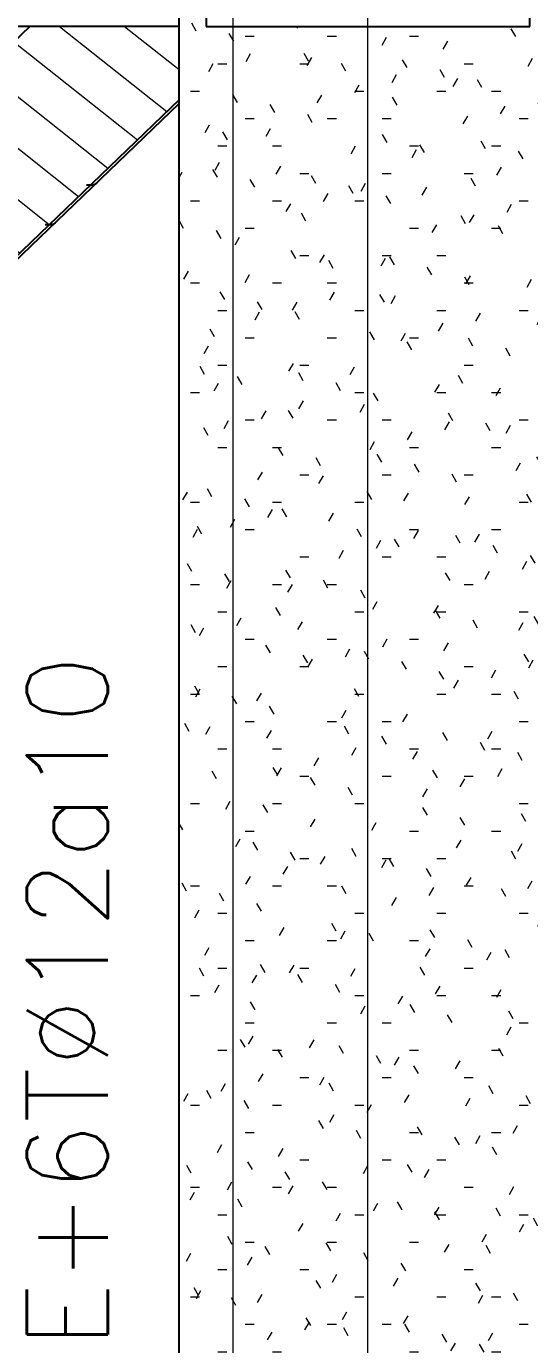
# Model space of a CAD drawing. Extents: x -9282 to 18119, y -11629 to 17404.
# Drawn here: x 1643.3 to 1736.6, y 3228.1 to 3472.5 of the extents above; entities that cross this region are included whole.
import ezdxf

# ---------------------------------------------------------------- set-up
doc = ezdxf.new("R2010")
doc.units = 0
doc.header["$LTSCALE"] = 30
doc.header["$MEASUREMENT"] = 0
doc.linetypes.add('EJEH$0$RLE-PROYECCION', pattern=[0.71438, 0.47625, -0.23813])
doc.layers.get('0').update_dxf_attribs({"linetype": 'CONTINUOUS'})
doc.layers.add('EJEH$0$RLA-ACHURADO', color=30, linetype='EJEH$0$RLE-PROYECCION', lineweight=15, transparency=0.7)
doc.layers.add('EJEH$0$RLA-CONTORNO', color=30, linetype='CONTINUOUS', lineweight=25)
doc.layers.add('EJEH$0$RLA-EJES', color=1, linetype='CONTINUOUS', lineweight=9)
doc.layers.add('EJEH$0$RLA-TEXTOS-FE', color=9, linetype='CONTINUOUS')
doc.styles.add('EJEH$0$RomanS', font='romans.shx', dxfattribs={"height": 11.25})

# ---------------------------------------------------------------- blocks, each defined once
blk = doc.blocks.new('EJEH$0$FP_5-EJE H')
at = {"layer": 'EJEH$0$RLA-CONTORNO'}
blk.add_line((-1239.8, 1101.98), (-1239.81, 1101.97), dxfattribs=at)
blk = doc.blocks.new('EJEH$0$FP_6-EJE H')
at = {"layer": 'EJEH$0$RLA-CONTORNO'}
blk.add_line((-1239.81, 1064.29), (-1239.8, 1064.3), dxfattribs=at)
blk = doc.blocks.new('EJEH')
at = {"layer": 'EJEH$0$RLA-ACHURADO'}
h = blk.add_hatch(dxfattribs=at)
h.set_pattern_fill('SAND - DENSE', color=256, style=0, pattern_type=2)
h.set_pattern_definition([(0, (-439.582, -2117.392), (20.32, 5.08), [1.676, -13.564, 1.676, -13.564, -81.28]), (0, (-439.582, -2117.392), (20.32, 5.08), [-30.48, 1.676, -28.804, 1.676, -13.564, -35.56]), (0, (-439.582, -2117.392), (20.32, 5.08), [-76.2, 1.676, -8.484, 1.676, -23.724]), (120, (-431.962, -2114.852), (-14.559409, 15.057636), [1.676, -13.564, 1.676, -13.564, -81.28]), (120, (-431.962, -2114.852), (-14.559409, 15.057636), [-30.48, 1.676, -28.804, 1.676, -13.564, -35.56]), (120, (-431.962, -2114.852), (-14.559409, 15.057636), [-76.2, 1.676, -8.484, 1.676, -23.724]), (240, (-429.422, -2104.692), (-5.760591, -20.137636), [1.676, -13.564, 1.676, -13.564, -81.28]), (240, (-429.422, -2104.692), (-5.760591, -20.137636), [-30.48, 1.676, -28.804, 1.676, -13.564, -35.56]), (240, (-429.422, -2104.692), (-5.760591, -20.137636), [-76.2, 1.676, -8.484, 1.676, -23.724])])
h.paths.add_polyline_path([(-1169.82, 787), (-1169.82, 1168), (-1174.8, 1168), (-1174.8, 1103), (-1234.8, 1103), (-1234.8, 1168), (-1239.82, 1168), (-1239.82, 787)], flags=0)
h = blk.add_hatch(dxfattribs=at)
h.set_pattern_fill('RLE-ELEMENTOS METALICOS', color=256, angle=6.623, style=0, pattern_type=2)
h.set_pattern_definition([(141.623, (-89.674, -1990.712), (-4.656249, -5.87957), [])])
h.paths.add_polyline_path([(-1555.01, 786.89), (-1239.8, 1089.4), (-1239.82, 1103), (-1267.5, 1103), (-1596.27, 787), (-1571.91, 787)])
at = {"layer": 'EJEH$0$RLA-CONTORNO'}
for p, q in [((-1239.82, 787), (-1239.82, 1168)), ((-1234.8, 1168), (-1234.8, 1103)), ((-1174.8, 1103), (-1174.8, 1168)), ((-1267.5, 1103), (-1596.27, 787)), ((-1239.82, 1103), (-1586.82, 1103)), ((-1234.8, 1103), (-1174.8, 1103)), ((-1239.8, 1065.55), (-1239.8, 1100.72)), ((-1239.8, 1089.4), (-1554.42, 787)), ((-1553.7, 787), (-1239.8, 1088.71)), ((-1251.59, 1078.07), (-1251.6, 1078.06)), ((-1256.98, 1073.55), (-1257.01, 1073.55)), ((-1256.94, 1073.55), (-1256.98, 1073.55)), ((-1256.9, 1073.55), (-1256.94, 1073.55)), ((-1256.87, 1073.55), (-1256.9, 1073.55)), ((-1256.83, 1073.54), (-1256.87, 1073.55)), ((-1256.8, 1073.54), (-1256.83, 1073.54)), ((-1256.76, 1073.54), (-1256.8, 1073.54)), ((-1256.73, 1073.54), (-1256.76, 1073.54)), ((-1256.69, 1073.54), (-1256.73, 1073.54)), ((-1256.66, 1073.54), (-1256.69, 1073.54)), ((-1256.62, 1073.54), (-1256.66, 1073.54)), ((-1256.59, 1073.53), (-1256.62, 1073.54)), ((-1256.55, 1073.53), (-1256.59, 1073.53)), ((-1256.52, 1073.53), (-1256.55, 1073.53)), ((-1256.48, 1073.53), (-1256.52, 1073.53)), ((-1256.45, 1073.53), (-1256.48, 1073.53)), ((-1256.41, 1073.53), (-1256.45, 1073.53)), ((-1256.38, 1073.53), (-1256.41, 1073.53)), ((-1256.35, 1073.53), (-1256.38, 1073.53)), ((-1256.31, 1073.53), (-1256.35, 1073.53)), ((-1256.28, 1073.53), (-1256.31, 1073.53)), ((-1256.25, 1073.53), (-1256.28, 1073.53)), ((-1256.21, 1073.54), (-1256.25, 1073.53)), ((-1256.18, 1073.54), (-1256.21, 1073.54)), ((-1256.15, 1073.54), (-1256.18, 1073.54)), ((-1256.11, 1073.54), (-1256.15, 1073.54)), ((-1256.08, 1073.54), (-1256.11, 1073.54)), ((-1256.05, 1073.54), (-1256.08, 1073.54)), ((-1256.02, 1073.55), (-1256.05, 1073.54)), ((-1255.99, 1073.55), (-1256.02, 1073.55)), ((-1255.96, 1073.55), (-1255.99, 1073.55)), ((-1255.93, 1073.56), (-1255.96, 1073.55)), ((-1255.9, 1073.56), (-1255.93, 1073.56)), ((-1255.87, 1073.57), (-1255.9, 1073.56)), ((-1255.84, 1073.57), (-1255.87, 1073.57)), ((-1255.81, 1073.57), (-1255.84, 1073.57)), ((-1255.78, 1073.58), (-1255.81, 1073.57)), ((-1255.75, 1073.59), (-1255.78, 1073.58)), ((-1255.72, 1073.59), (-1255.75, 1073.59)), ((-1255.69, 1073.6), (-1255.72, 1073.59)), ((-1255.67, 1073.6), (-1255.69, 1073.6)), ((-1255.64, 1073.61), (-1255.67, 1073.6)), ((-1255.61, 1073.62), (-1255.64, 1073.61)), ((-1255.59, 1073.63), (-1255.61, 1073.62)), ((-1255.56, 1073.64), (-1255.59, 1073.63)), ((-1255.53, 1073.64), (-1255.56, 1073.64)), ((-1255.51, 1073.65), (-1255.53, 1073.64)), ((-1255.48, 1073.66), (-1255.51, 1073.65)), ((-1255.46, 1073.67), (-1255.48, 1073.66)), ((-1255.44, 1073.68), (-1255.46, 1073.67)), ((-1255.41, 1073.7), (-1255.44, 1073.68)), ((-1255.39, 1073.71), (-1255.41, 1073.7)), ((-1255.37, 1073.72), (-1255.39, 1073.71)), ((-1255.34, 1073.73), (-1255.37, 1073.72)), ((-1255.32, 1073.74), (-1255.34, 1073.73)), ((-1255.3, 1073.76), (-1255.32, 1073.74)), ((-1255.28, 1073.77), (-1255.3, 1073.76)), ((-1255.26, 1073.78), (-1255.28, 1073.77)), ((-1255.24, 1073.8), (-1255.26, 1073.78)), ((-1255.22, 1073.81), (-1255.24, 1073.8)), ((-1255.2, 1073.83), (-1255.22, 1073.81)), ((-1255.18, 1073.84), (-1255.2, 1073.83)), ((-1255.16, 1073.86), (-1255.18, 1073.84)), ((-1264.62, 1066.2), (-1264.66, 1066.2)), ((-1264.59, 1066.2), (-1264.62, 1066.2)), ((-1264.55, 1066.2), (-1264.59, 1066.2)), ((-1264.52, 1066.2), (-1264.55, 1066.2)), ((-1264.48, 1066.19), (-1264.52, 1066.2)), ((-1264.44, 1066.19), (-1264.48, 1066.19)), ((-1264.41, 1066.19), (-1264.44, 1066.19)), ((-1264.37, 1066.19), (-1264.41, 1066.19)), ((-1264.34, 1066.19), (-1264.37, 1066.19)), ((-1264.3, 1066.19), (-1264.34, 1066.19)), ((-1264.27, 1066.19), (-1264.3, 1066.19)), ((-1264.23, 1066.18), (-1264.27, 1066.19)), ((-1264.2, 1066.18), (-1264.23, 1066.18)), ((-1264.16, 1066.18), (-1264.2, 1066.18)), ((-1264.13, 1066.18), (-1264.16, 1066.18)), ((-1264.09, 1066.18), (-1264.13, 1066.18)), ((-1264.06, 1066.18), (-1264.09, 1066.18)), ((-1264.03, 1066.18), (-1264.06, 1066.18)), ((-1263.99, 1066.18), (-1264.03, 1066.18)), ((-1263.96, 1066.18), (-1263.99, 1066.18)), ((-1263.93, 1066.18), (-1263.96, 1066.18)), ((-1263.89, 1066.18), (-1263.93, 1066.18)), ((-1263.86, 1066.19), (-1263.89, 1066.18)), ((-1263.83, 1066.19), (-1263.86, 1066.19)), ((-1263.79, 1066.19), (-1263.83, 1066.19)), ((-1263.76, 1066.19), (-1263.79, 1066.19)), ((-1263.73, 1066.19), (-1263.76, 1066.19)), ((-1263.7, 1066.19), (-1263.73, 1066.19)), ((-1263.67, 1066.2), (-1263.7, 1066.19)), ((-1263.63, 1066.2), (-1263.67, 1066.2)), ((-1263.6, 1066.2), (-1263.63, 1066.2)), ((-1263.57, 1066.21), (-1263.6, 1066.2)), ((-1263.54, 1066.21), (-1263.57, 1066.21)), ((-1263.51, 1066.22), (-1263.54, 1066.21)), ((-1263.48, 1066.22), (-1263.51, 1066.22)), ((-1263.45, 1066.22), (-1263.48, 1066.22)), ((-1263.43, 1066.23), (-1263.45, 1066.22)), ((-1263.4, 1066.24), (-1263.43, 1066.23)), ((-1263.37, 1066.24), (-1263.4, 1066.24)), ((-1263.34, 1066.25), (-1263.37, 1066.24)), ((-1263.31, 1066.25), (-1263.34, 1066.25)), ((-1263.29, 1066.26), (-1263.31, 1066.25)), ((-1263.26, 1066.27), (-1263.29, 1066.26)), ((-1263.23, 1066.28), (-1263.26, 1066.27)), ((-1263.21, 1066.29), (-1263.23, 1066.28)), ((-1263.18, 1066.29), (-1263.21, 1066.29)), ((-1263.16, 1066.3), (-1263.18, 1066.29)), ((-1263.13, 1066.31), (-1263.16, 1066.3)), ((-1263.11, 1066.32), (-1263.13, 1066.31)), ((-1263.08, 1066.33), (-1263.11, 1066.32)), ((-1263.06, 1066.35), (-1263.08, 1066.33)), ((-1263.04, 1066.36), (-1263.06, 1066.35)), ((-1263.01, 1066.37), (-1263.04, 1066.36)), ((-1262.99, 1066.38), (-1263.01, 1066.37)), ((-1262.97, 1066.39), (-1262.99, 1066.38)), ((-1262.95, 1066.41), (-1262.97, 1066.39)), ((-1262.93, 1066.42), (-1262.95, 1066.41)), ((-1262.91, 1066.43), (-1262.93, 1066.42)), ((-1262.89, 1066.45), (-1262.91, 1066.43)), ((-1262.87, 1066.46), (-1262.89, 1066.45)), ((-1262.85, 1066.48), (-1262.87, 1066.46)), ((-1262.83, 1066.49), (-1262.85, 1066.48)), ((-1262.81, 1066.51), (-1262.83, 1066.49))]:
    blk.add_line(p, q, dxfattribs=at)
at = {"layer": 'EJEH$0$RLA-CONTORNO', "flags": 128}
for points in [[(-1239.8, 1100.72), (-1239.8, 1101), (-1239.8, 1101.27), (-1239.8, 1101.51), (-1239.8, 1101.71), (-1239.8, 1101.86), (-1239.8, 1101.95), (-1239.8, 1101.98)], [(-1239.8, 1064.3), (-1239.8, 1064.33), (-1239.8, 1064.42), (-1239.8, 1064.57), (-1239.8, 1064.77), (-1239.8, 1065.01), (-1239.8, 1065.27), (-1239.8, 1065.55)]]:
    blk.add_lwpolyline(points, dxfattribs=at)
at = {"layer": 'EJEH$0$RLA-EJES'}
for p, q in [((-1229.82, -657.75), (-1229.82, 1463)), ((-1204.82, -657.75), (-1204.82, 1442.34))]:
    blk.add_line(p, q, dxfattribs=at)
at = {"layer": 'EJEH$0$RLA-CONTORNO'}
for name in ['EJEH$0$FP_5-EJE H', 'EJEH$0$FP_6-EJE H']:
    blk.add_blockref(name, (0, 0), dxfattribs=at)
at = {"layer": 'EJEH$0$RLA-TEXTOS-FE', "style": 'EJEH$0$RomanS'}
blk.add_text('E+6T∅12a10', height=15, rotation=90, dxfattribs=at).set_placement((-1253.06, 857.92))

msp = doc.modelspace()

# ---------------------------------------------------------------- block references
msp.add_blockref('EJEH', (2911.44, 2369.47))

doc.saveas('drawing.dxf')
